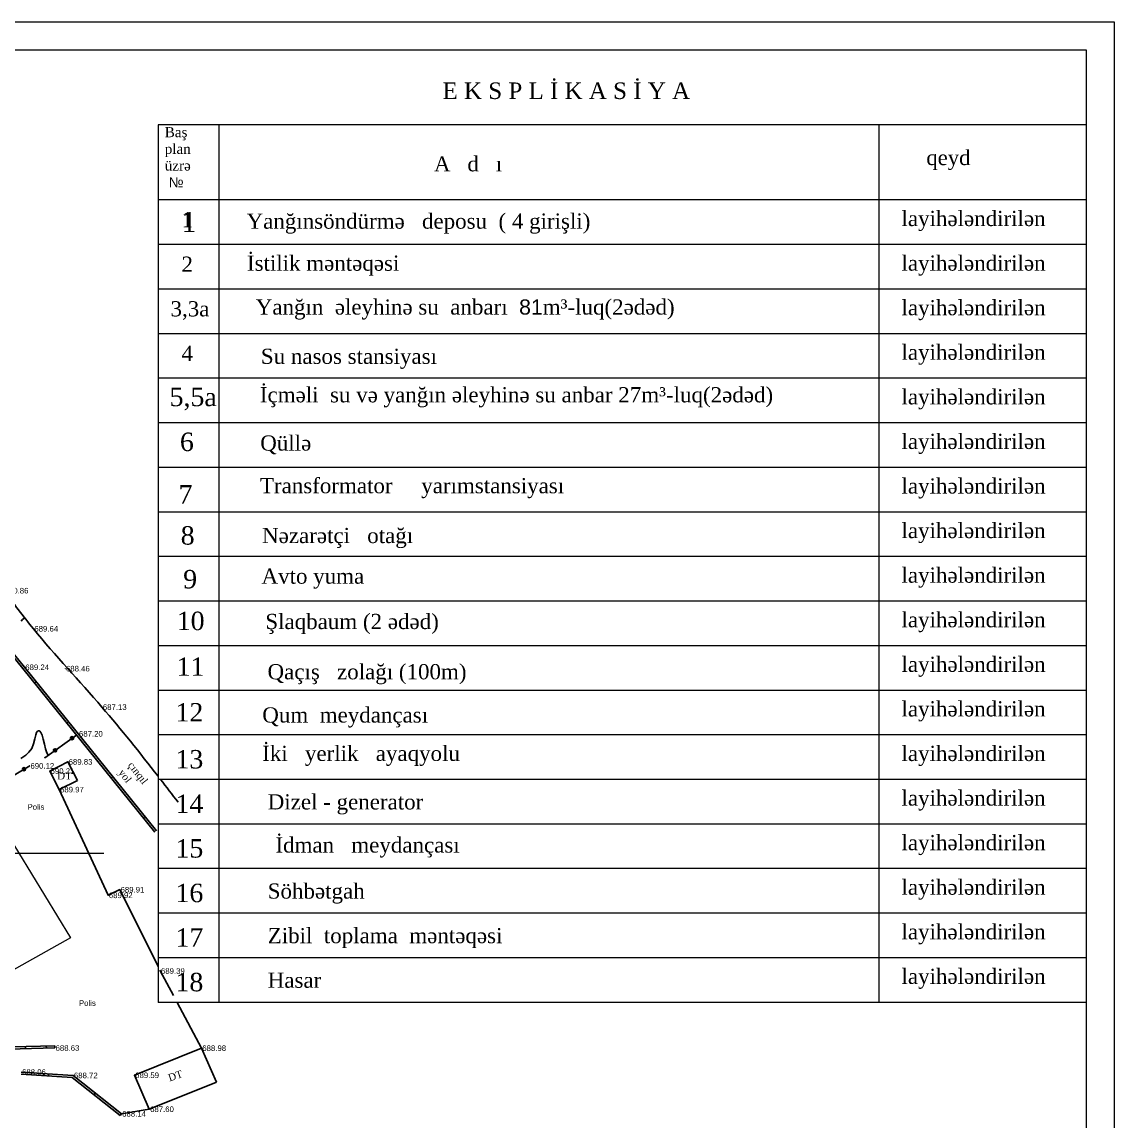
# Model space of a CAD drawing. Header units: feet. Extents: x 3381 to 683784, y 675186 to 4376258.
# Drawn here: x 682721.1 to 682917.1, y 4375655.6 to 4375852.9 of the extents above; entities that cross this region are included whole.
import ezdxf

# ---------------------------------------------------------------- set-up
doc = ezdxf.new("R2010")
doc.units = ezdxf.units.FT
doc.header["$MEASUREMENT"] = 0
doc.header["$PDMODE"] = 34
doc.header["$PDSIZE"] = 0.01
doc.linetypes.add('ACAD_ISO03W100', pattern=[30, 12, -18])
doc.linetypes.add('DUZ', pattern=[0])
doc.layers.get('0').update_dxf_attribs({"linetype": 'CONTINUOUS'})
for name, color, linetype in [('0_Point_Height', 2, 'CONTINUOUS'), ('0_Point_Point', 7, 'CONTINUOUS'), ('Layer8', 7, 'CONTINUOUS'), ('ramka', 7, 'CONTINUOUS'), ('Yazilar', 7, 'CONTINUOUS')]:
    doc.layers.add(name, color=color, linetype=linetype)
for name, color, linetype, lineweight in [('ANA HORIZONTAL', 24, 'CONTINUOUS', 30), ('das tikili', 5, 'CONTINUOUS', 0), ('km setka', 170, 'CONTINUOUS', 15), ('kontur', 5, 'CONTINUOUS', 0), ('rabit xt', 7, 'CONTINUOUS', 13), ('Su S1', 5, 'CONTINUOUS', 60)]:
    doc.layers.add(name, color=color, linetype=linetype, lineweight=lineweight)
doc.styles.get("Standard").update_dxf_attribs({"font": 'arial.ttf', "height": 2})
doc.styles.add('style5', font='ariall.ttf', dxfattribs={"height": 400})
doc.styles.add('СГЕНЕРИР_СТИЛЬ_1', font='a3ar(la).ttf')

msp = doc.modelspace()

# ---------------------------------------------------------------- linework, layer by layer
at = {"linetype": 'Continuous'}
for p, q in [((682723.694, 4375734.474, -686.994), (682723.389, 4375734.215, -686.994)), ((682729.463, 4375727.331, -686.994), (682729.158, 4375727.072, -686.994)), ((682725.229, 4375720.851, 3.328), (682730.907, 4375724.906, -436.735)), ((682722.513, 4375719.389, 3.127), (682698.363, 4375705.097, 3.114)), ((682726.126, 4375718.455, 3.215), (682729.369, 4375720.109, 2.836)), ((682726.126, 4375718.455, 3.215), (682727.823, 4375715.13, 2.977)), ((682729.369, 4375720.109, 2.836), (682731.066, 4375716.784, 2.598)), ((682727.823, 4375715.13, 2.977), (682731.066, 4375716.784, 2.598)), ((682737.445, 4375717.448, -686.994), (682737.14, 4375717.188, -686.994)), ((682727.823, 4375715.13, 2.977), (682736.582, 4375696.161, 2.929)), ((682743.218, 4375710.299, -686.994), (682742.914, 4375710.04, -686.994)), ((682736.582, 4375696.161, 2.929), (682738.686, 4375697.168, 2.915)), ((682738.686, 4375697.168, 2.915), (682745.539, 4375683.362, 2.426)), ((682745.864, 4375682.708, 2.403), (682745.931, 4375682.573, 2.398)), ((682745.931, 4375682.573, 2.398), (682748.302, 4375678.148, 2.268)), ((682748.952, 4375676.934, 2.232), (682753.347, 4375668.73, 1.99)), ((682709.333, 4375668.699, -0.444), (682727.012, 4375669.162, 1.639)), ((682725.482, 4375669.122, -686.994), (682725.51, 4375668.723, -686.994)), ((682727.012, 4375669.162, 1.639), (682727.023, 4375668.762, 1.639)), ((682709.309, 4375668.298, -0.448), (682727.023, 4375668.762, 1.639)), ((682721.754, 4375669.025, -686.994), (682721.79, 4375668.625, -686.994)), ((682741.308, 4375663.866, 2.6), (682753.347, 4375668.73, 1.99)), ((682756.018, 4375662.636), (682753.347, 4375668.73, 1.99)), ((682721.012, 4375664.435, 1.069), (682730.316, 4375663.843, 1.721)), ((682721.016, 4375664.034, 1.071), (682730.165, 4375663.452, 1.712)), ((682725.881, 4375664.126, -686.994), (682725.876, 4375663.725, -686.994)), ((682730.165, 4375663.452, 1.714), (682738.72, 4375656.626, 1.142)), ((682730.316, 4375663.843, 1.721), (682738.97, 4375656.938, 1.142)), ((682743.979, 4375657.772, 0.61), (682741.308, 4375663.866, 2.6)), ((682743.979, 4375657.772, 0.61), (682756.018, 4375662.636)), ((682734.301, 4375660.664, -686.994), (682734.071, 4375660.336, -686.994)), ((682738.97, 4375656.938, 1.142), (682743.979, 4375657.772, 0.61)), ((682738.97, 4375656.938, 1.142), (682738.72, 4375656.626, 1.142))]:
    msp.add_line(p, q, dxfattribs=at)
at = {"linetype": 'Continuous', "elevation": 0.202}
for points in [[(682745.298, 4375707.724), (682721.585, 4375737.085), (682712.274, 4375748.543), (682701.52, 4375761.639), (682697.929, 4375765.933)], [(682744.976, 4375707.485), (682721.274, 4375736.834), (682711.964, 4375748.29), (682701.212, 4375761.384), (682697.587, 4375765.642)]]:
    msp.add_lwpolyline(points, dxfattribs=at)
at = {"linetype": 'Continuous'}
for centre in [(682730.128, 4375724.349, -376.347), (682727.077, 4375722.171, -139.885), (682721.502, 4375718.791, 3.126)]:
    msp.add_circle(centre, 0.291, dxfattribs=at)
msp.add_open_spline([(682648.382, 4375847.878, -686.994), (682650.614, 4375843.989, -686.994), (682656.965, 4375832.368, -686.994), (682666.51, 4375816.796, -686.994), (682675.638, 4375799.393, -686.994), (682689.053, 4375780.871, -686.994), (682705.652, 4375766.582, -686.994), (682717.187, 4375751.746, -686.994), (682725.117, 4375741.263, -686.994), (682735.087, 4375730.764, -686.994), (682742.274, 4375721.73, -686.994), (682745.539, 4375717.532, -686.994)], degree=3, knots=[69.6015337, 69.6015337, 69.6015337, 69.6015337, 83.0549787, 109.2907167, 124.3927439, 141.9627176, 177.5330077, 189.5588214, 198.2764878, 216.9554477, 232.9063434, 232.9063434, 232.9063434, 232.9063434], dxfattribs=at)
msp.add_open_spline([(682746.004, 4375716.934, -686.994), (682747.048, 4375715.589, -686.994), (682748.088, 4375714.241, -686.994), (682749.128, 4375712.893, -686.994)], degree=3, dxfattribs=at)
at = {"layer": '0_Point_Point'}
for p in [(682723.217, 4375744, 2.642), (682721.585, 4375737.085, 2.242), (682728.889, 4375736.841, 1.469), (682735.511, 4375729.943, 0.134), (682731.224, 4375725.15, 0.202), (682725.229, 4375720.851, 3.328), (682722.513, 4375719.389, 3.127), (682726.126, 4375718.455, 3.215), (682729.369, 4375720.109, 2.836), (682727.823, 4375715.13, 2.977), (682738.686, 4375697.168, 2.915), (682736.582, 4375696.161, 2.929), (682745.931, 4375682.573, 2.398), (682727.023, 4375668.762, 1.639), (682753.347, 4375668.73, 1.99), (682730.316, 4375663.843, 1.721), (682741.308, 4375663.866, 2.6), (682743.979, 4375657.772, 0.61), (682738.97, 4375656.938, 1.142)]:
    msp.add_point(p, dxfattribs=at)
at = {"layer": 'ANA HORIZONTAL', "color": 16, "lineweight": 30, "elevation": 3.006}
for points in [[(682721.011, 4375745.348), (682721.253, 4375745.619), (682721.463, 4375745.844), (682721.633, 4375746.03)], [(682725.848, 4375721.293), (682725.846, 4375721.294), (682725.592, 4375721.749), (682725.371, 4375722.454), (682725.167, 4375723.292), (682724.961, 4375724.149), (682724.735, 4375724.907), (682724.527, 4375725.365), (682724.349, 4375725.583), (682724.218, 4375725.654), (682724.148, 4375725.665), (682724.069, 4375725.659), (682723.931, 4375725.596), (682723.767, 4375725.391), (682723.602, 4375724.948), (682723.428, 4375724.205), (682723.218, 4375723.358), (682722.896, 4375722.521), (682722.386, 4375721.809), (682721.805, 4375721.316), (682720.951, 4375720.693)]]:
    msp.add_lwpolyline(points, dxfattribs=at)
at = {"layer": 'das tikili', "color": 0, "lineweight": 20}
for p, q in [((682718.201, 4375707.643, 2.6), (682729.819, 4375688.51, 2.6)), ((682729.819, 4375688.51, 2.6), (682713.257, 4375679.252, 2.6))]:
    msp.add_line(p, q, dxfattribs=at)
at = {"layer": 'km setka', "elevation": -686.994, "flags": 128}
msp.add_lwpolyline([(682522.05, 4375703.701), (682735.844, 4375703.701)], dxfattribs=at)
at = {"layer": 'rabit xt', "color": 7, "lineweight": 20, "ltscale": 0.3, "elevation": -89.226}
msp.add_lwpolyline([(682497.06, 4375852.878), (682917.06, 4375852.878), (682917.06, 4375555.878)], dxfattribs=at)
msp.add_lwpolyline([(682517.06, 4375847.878), (682912.06, 4375847.878), (682912.06, 4375560.878), (682517.06, 4375560.878)], close=True, dxfattribs=at)
at = {"layer": 'Su S1', "color": 0, "linetype": 'DUZ', "lineweight": 18, "ltscale": 0.6}
for p, q in [((682852.035, 4375834.414, -119.681), (682745.539, 4375834.414, -119.681)), ((682745.539, 4375834.414, -119.681), (682745.539, 4375676.934, -119.681)), ((682912.06, 4375834.414, -119.681), (682745.646, 4375834.414, -119.681)), ((682756.429, 4375834.414, -119.681), (682756.429, 4375812.934, -119.681)), ((682874.878, 4375834.537, -119.681), (682874.878, 4375676.934, -119.681)), ((682756.429, 4375824.388, -119.681), (682756.429, 4375676.934, -119.681)), ((682912.06, 4375820.936, -119.681), (682745.646, 4375820.936, -119.681)), ((682852.035, 4375820.936, -119.681), (682745.646, 4375820.936, -119.681)), ((682852.035, 4375812.934, -119.681), (682745.539, 4375812.934, -119.681)), ((682912.06, 4375812.934, -119.681), (682745.646, 4375812.934, -119.681)), ((682852.035, 4375804.934, -119.681), (682745.539, 4375804.934, -119.681)), ((682912.06, 4375804.934, -119.681), (682745.646, 4375804.934, -119.681)), ((682852.035, 4375796.934, -119.681), (682745.539, 4375796.934, -119.681)), ((682912.06, 4375796.934, -119.681), (682745.646, 4375796.934, -119.681)), ((682852.035, 4375788.934, -119.681), (682745.539, 4375788.934, -119.681)), ((682912.06, 4375788.934, -119.681), (682745.646, 4375788.934, -119.681)), ((682852.035, 4375780.934, -119.681), (682745.539, 4375780.934, -119.681)), ((682912.06, 4375780.934, -119.681), (682745.646, 4375780.934, -119.681)), ((682912.06, 4375772.934, -119.681), (682745.646, 4375772.934, -119.681)), ((682912.06, 4375764.934, -119.681), (682745.646, 4375764.934, -119.681)), ((682912.06, 4375756.934, -119.681), (682745.646, 4375756.934, -119.681)), ((682912.06, 4375748.934, -119.681), (682745.646, 4375748.934, -119.681)), ((682912.06, 4375740.934, -119.681), (682745.646, 4375740.934, -119.681)), ((682912.06, 4375732.934, -119.681), (682745.646, 4375732.934, -119.681)), ((682912.06, 4375724.934, -119.681), (682745.539, 4375724.934, -119.681)), ((682912.06, 4375716.934, -119.681), (682745.539, 4375716.934, -119.681)), ((682912.06, 4375708.934, -119.681), (682745.539, 4375708.934, -119.681)), ((682912.06, 4375700.934, -119.681), (682745.539, 4375700.934, -119.681)), ((682912.06, 4375692.934, -119.681), (682745.539, 4375692.934, -119.681)), ((682912.06, 4375684.934, -119.681), (682745.539, 4375684.934, -119.681)), ((682912.06, 4375676.934, -119.681), (682745.539, 4375676.934, -119.681))]:
    msp.add_line(p, q, dxfattribs=at)

# ---------------------------------------------------------------- texts
at = {"layer": '0_Point_Height', "color": 0}
for s, p in [('690.86', (682718.017, 4375750.321, 3.868)), ('689.64', (682723.353, 4375743.486, 2.642)), ('689.24', (682721.721, 4375736.571, 2.242)), ('688.46', (682729.025, 4375736.327, 1.469)), ('687.13', (682735.647, 4375729.429, 0.134)), ('687.20', (682731.36, 4375724.636, 0.202)), ('689.83', (682729.505, 4375719.595, 2.836)), ('690.12', (682722.649, 4375718.875, 3.127)), ('690.21', (682726.262, 4375717.941, 3.215)), ('689.97', (682727.959, 4375714.616, 2.977)), ('689.91', (682738.822, 4375696.654, 2.915)), ('689.92', (682736.718, 4375695.647, 2.929)), ('689.39', (682746.067, 4375682.059, 2.398)), ('688.63', (682727.159, 4375668.248, 1.639)), ('688.98', (682753.483, 4375668.216, 1.99)), ('688.06', (682721.148, 4375663.921, 1.069)), ('688.72', (682730.452, 4375663.329, 1.721)), ('689.59', (682741.444, 4375663.352, 2.6)), ('688.14', (682739.106, 4375656.424, 1.142)), ('687.60', (682744.115, 4375657.258, 0.61))]:
    msp.add_text(s, height=1, dxfattribs=at).set_placement(p)
at = {"layer": 'kontur', "color": 0, "linetype": 'ACAD_ISO03W100', "lineweight": 0, "ltscale": 0.35, "char_height": 1, "attachment_point": 1}
for insert in [(682722.131, 4375712.502, -686.994), (682731.354, 4375677.312, -686.994)]:
    msp.add_mtext_dynamic_manual_height_columns('Polis', width=10.61016, gutter_width=12.5, heights=[0], dxfattribs=dict(at, insert=insert))
at = {"layer": 'Layer8', "color": 0, "lineweight": 18, "attachment_point": 1, "style": 'style5'}
for s, insert, char_height, width in [('{\\fTimes New Roman|b0|i0|c238|p18;1}', (682749.751, 4375818.774, -119.681), 2.72773, 148.91336), ('{\\fTimes New Roman|b0|i0|c238|p18;1}', (682749.751, 4375818.774, -119.681), 3.59424, 148.91336), ('{\\fTimes New Roman|b0|i0|c238|p18;2}', (682749.751, 4375810.774, -119.681), 2.72773, 148.91336), ('{\\fTimes New Roman|b0|i0|c238|p18;3,3a}', (682747.783, 4375802.774, -119.681), 2.72773, 148.91336), ('{\\fTimes New Roman|b0|i0|c238|p18;4}', (682749.751, 4375794.774, -119.681), 2.72773, 148.91336), ('{\\fTimes New Roman|b0|i0|c238|p18;5,5a}', (682747.618, 4375787.245, -119.681), 3.30634, 136.98552), ('{\\fTimes New Roman|b0|i0|c238|p18;\\H1.1111x;6\\H0.9x; }', (682749.47, 4375779.188, -119.681), 2.97571, 123.28696), ('{\\fTimes New Roman|b0|i0|c238|p18;7 }', (682749.243, 4375769.771, -119.681), 3.30634, 136.98552), ('{\\fTimes New Roman|b0|i0|c238|p18;8  }', (682749.61, 4375762.388, -119.681), 3.30634, 136.98552), ('{\\fTimes New Roman|b0|i0|c238|p18;9  }', (682750.06, 4375754.541, -119.681), 3.30634, 136.98552), ('{\\fTimes New Roman|b0|i0|c238|p18;10  }', (682748.9, 4375747.05, -119.681), 3.30634, 136.98552), ('{\\fTimes New Roman|b0|i0|c0|p18;1\\fTimes New Roman|b0|i0|c238|p18;1 }', (682748.877, 4375738.86, -119.681), 3.30634, 136.98552), ('{\\fTimes New Roman|b0|i0|c0|p18;1\\fTimes New Roman|b0|i0|c238|p18;2 }', (682748.673, 4375730.651, -119.681), 3.30634, 136.98552), ('{\\fTimes New Roman|b0|i0|c0|p18;1\\fTimes New Roman|b0|i0|c238|p18;3 }', (682748.673, 4375722.227, -119.681), 3.30634, 136.98552), ('{\\fTimes New Roman|b0|i0|c0|p18;1\\fTimes New Roman|b0|i0|c238|p18;4 }', (682748.673, 4375714.227, -119.681), 3.30634, 136.98552), ('{\\fTimes New Roman|b0|i0|c0|p18;1\\fTimes New Roman|b0|i0|c238|p18;5 }', (682748.673, 4375706.227, -119.681), 3.30634, 136.98552), ('{\\fTimes New Roman|b0|i0|c0|p18;1\\fTimes New Roman|b0|i0|c238|p18;6 }', (682748.673, 4375698.227, -119.681), 3.30634, 136.98552), ('{\\fTimes New Roman|b0|i0|c0|p18;1\\fTimes New Roman|b0|i0|c238|p18;7 }', (682748.673, 4375690.227, -119.681), 3.30634, 136.98552), ('{\\fTimes New Roman|b0|i0|c0|p18;1\\fTimes New Roman|b0|i0|c238|p18;8 }', (682748.673, 4375682.227, -119.681), 3.30634, 136.98552)]:
    msp.add_mtext(s, dxfattribs=dict(at, insert=insert, char_height=char_height, width=width))
at = {"layer": 'ramka', "color": 0, "lineweight": 13, "ltscale": 0.4, "insert": (682796.584, 4375842.024, 578.063), "char_height": 2.965248, "width": 150.37035, "attachment_point": 1, "style": 'СГЕНЕРИР_СТИЛЬ_1'}
msp.add_mtext('{\\fTimes New Roman|b0|i0|c204|p18;E K S P L \\fTimes New Roman|b0|i0|c238|p18;İ\\fTimes New Roman|b0|i0|c204|p18; K A S \\fTimes New Roman|b0|i0|c238|p18;İ\\fTimes New Roman|b0|i0|c204|p18; Y A}', dxfattribs=at)
at = {"layer": 'ramka', "color": 0, "lineweight": 13, "ltscale": 0.4, "attachment_point": 1}
for s, insert, char_height, width in [('{\\fTimes New Roman|b0|i0|c238|p18;Baş\\Pplan\\Püzrə\\P} №', (682746.747, 4375834.004, -119.681), 1.79712, 40.46868), ('{\\fTimes New Roman|b0|i0|c238|p18;Baş\\Pplan\\Püzrə\\P} №', (682746.747, 4375834.004, -119.681), 1.79712, 40.46868), ('{\\fTimes New Roman|b0|i0|c0|p18;A   d   \\fTimes New Roman|b0|i0|c238|p18;ı}', (682795.064, 4375828.765, -119.681), 2.69568, 40.46868), ('{\\fTimes New Roman|b0|i0|c238|p18;qeyd}', (682883.389, 4375829.89, -119.681), 2.69568, 40.46868), ('{\\fTimes New Roman|b0|i0|c238|p18; layihələndirilən}', (682877.904, 4375818.978, -835.425), 2.72773, 106.02881), ('{\\fTimes New Roman|b0|i0|c238|p18;Yanğınsöndürmə   deposu  ( 4\\fTimes New Roman|b0|i0|c162|p18; \\fTimes New Roman|b0|i0|c238|p18;girişli)}', (682761.432, 4375818.505, -94.729), 2.727734, 69.91134), ('{\\fTimes New Roman|b0|i0|c238|p18; İstilik məntəqəsi }', (682760.465, 4375810.96, -836.181), 2.72773, 106.02881), ('{\\fTimes New Roman|b0|i0|c238|p18; layihələndirilən}', (682877.904, 4375810.978, -835.425), 2.72773, 106.02881), ('{\\fTimes New Roman|b0|i0|c238|p18;Yanğın  əleyhinə su  anbarı  \\fArial|b0|i0|c238|p34;81\\fTimes New Roman|b0|i0|c238|p18;m³-luq(2ədəd)}', (682763.076, 4375803.093, -119.681), 2.727734, 100.67233), ('{\\fTimes New Roman|b0|i0|c238|p18; layihələndirilən}', (682877.904, 4375802.978, -835.425), 2.72773, 106.02881), ('{\\fTimes New Roman|b0|i0|c238|p18;Su nasos stansiyası}', (682763.998, 4375794.249, -119.681), 2.72773, 100.67233), ('{\\fTimes New Roman|b0|i0|c238|p18; layihələndirilən}', (682877.904, 4375794.978, -835.425), 2.72773, 106.02881), ('{\\fArial|b0|i0|c238|p34;   \\fTimes New Roman|b0|i0|c238|p18; İçməli  su və yanğın əleyhinə su anbar 27m³-luq(2ədəd)}', (682759.615, 4375787.343, -119.681), 2.727734, 100.67233), ('{\\fTimes New Roman|b0|i0|c238|p18; layihələndirilən}', (682877.904, 4375786.978, -835.425), 2.72773, 106.02881), ('{\\fTimes New Roman|b0|i0|c238|p18;Qüllə}', (682763.881, 4375778.682, -836.181), 2.72773, 90.6051), ('{\\fTimes New Roman|b0|i0|c238|p18; layihələndirilən}', (682877.904, 4375778.978, -835.425), 2.72773, 106.02881), ('{\\fTimes New Roman|b0|i0|c238|p18;Transformator     yarımstansiyası}', (682763.827, 4375771.033, -119.681), 2.72773, 100.67233), ('{\\fTimes New Roman|b0|i0|c238|p18; layihələndirilən}', (682877.904, 4375770.978, -834.669), 2.72773, 106.02881), ('{\\fTimes New Roman|b0|i0|c238|p18;Nəzarətçi   otağı}', (682764.206, 4375762.086, -119.681), 2.72773, 100.67233), ('{\\fTimes New Roman|b0|i0|c238|p18; layihələndirilən}', (682877.904, 4375762.978, -834.669), 2.72773, 106.02881), ('{\\fTimes New Roman|b0|i0|c238|p18;Avto yuma}', (682764.111, 4375754.801, -119.681), 2.72773, 100.67233), ('{\\fTimes New Roman|b0|i0|c238|p18; layihələndirilən}', (682877.904, 4375754.978, -835.425), 2.72773, 106.02881), ('{\\fTimes New Roman|b0|i0|c238|p18;Şlaqbaum (2 ədəd)}', (682764.798, 4375746.657, -119.681), 2.72773, 100.67233), ('{\\fTimes New Roman|b0|i0|c238|p18; layihələndirilən}', (682877.904, 4375746.978, -835.425), 2.72773, 106.02881), ('{\\fTimes New Roman|b0|i0|c238|p18; layihələndirilən}', (682877.904, 4375738.978, -835.425), 2.72773, 106.02881), ('{\\fTimes New Roman|b0|i0|c238|p18;Qaçış   zolağı (100m)}', (682765.19, 4375737.642, -155.612), 2.72773, 90.6051), ('{\\fTimes New Roman|b0|i0|c238|p18; layihələndirilən}', (682877.904, 4375730.978, -834.669), 2.72773, 106.02881), ('{\\fTimes New Roman|b0|i0|c238|p18;Qum  meydançası}', (682764.248, 4375729.88, -119.681), 2.72773, 100.67233), ('{\\fTimes New Roman|b0|i0|c238|p18;İki   yerlik   ayaqyolu}', (682764.237, 4375722.992, -119.681), 2.72773, 64.53355), ('{\\fTimes New Roman|b0|i0|c238|p18; layihələndirilən}', (682877.904, 4375722.978, -834.669), 2.72773, 106.02881), ('{\\fTimes New Roman|b0|i0|c238|p18; layihələndirilən}', (682877.904, 4375714.978, -835.425), 2.72773, 106.02881), ('{\\fTimes New Roman|b0|i0|c238|p18;Dizel - generator}', (682765.226, 4375714.284, -119.681), 2.72773, 64.53355), ('{\\fTimes New Roman|b0|i0|c238|p18;İdman   meydançası}', (682766.606, 4375706.547, -130.167), 2.72773, 46.53862), ('{\\fTimes New Roman|b0|i0|c238|p18; layihələndirilən}', (682877.904, 4375706.978, -834.669), 2.72773, 106.02881), ('{\\fTimes New Roman|b0|i0|c238|p18; layihələndirilən}', (682877.904, 4375698.978, -834.669), 2.72773, 106.02881), ('{\\fTimes New Roman|b0|i0|c238|p18;Söhbətgah}', (682765.226, 4375698.284, -119.681), 2.72773, 64.53355), ('{\\fTimes New Roman|b0|i0|c238|p18; layihələndirilən}', (682877.904, 4375690.978, -834.669), 2.72773, 106.02881), ('{\\fTimes New Roman|b0|i0|c238|p18;Zibil  toplama  məntəqəsi}', (682765.226, 4375690.284, -119.681), 2.72773, 64.53355), ('{\\fTimes New Roman|b0|i0|c238|p18; layihələndirilən}', (682877.904, 4375682.978, -834.669), 2.72773, 106.02881), ('{\\fTimes New Roman|b0|i0|c238|p18;Hasar}', (682765.226, 4375682.284, -119.681), 2.72773, 64.53355)]:
    msp.add_mtext(s, dxfattribs=dict(at, insert=insert, char_height=char_height, width=width))
at = {"layer": 'Yazilar', "char_height": 1.3, "width": 0.10588, "attachment_point": 1}
for s, insert, rotation in [('{\\fTimes New Roman|b0|i0|c238|p18;çınqıl yol}', (682741.089, 4375720.285, -686.994), 307.83473), ('{\\fTimes New Roman|b0|i0|c0|p18;DT}', (682727.459, 4375718.255, -686.994), 359.75118), ('{\\fTimes New Roman|b0|i0|c0|p18;DT}', (682747.198, 4375663.958, -686.994), 18.83409)]:
    msp.add_mtext(s, dxfattribs=dict(at, insert=insert, rotation=rotation))

doc.saveas('drawing.dxf')
